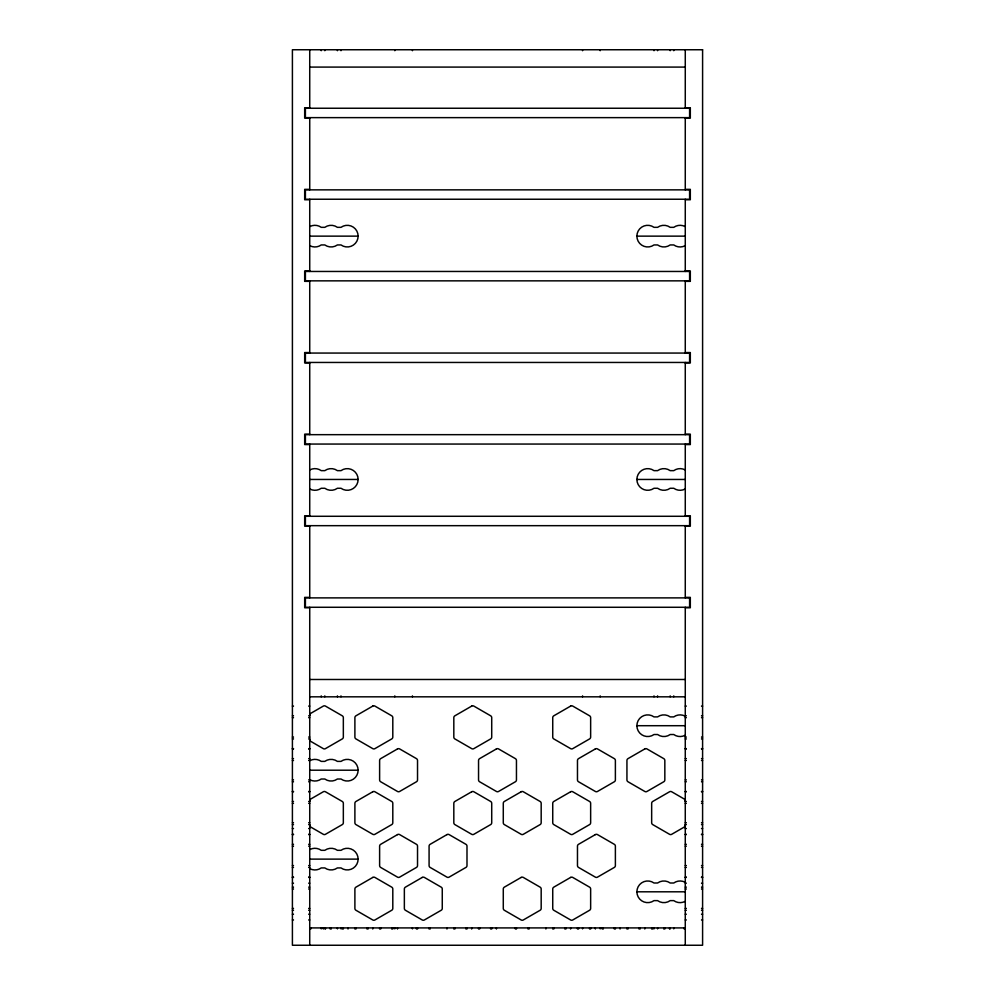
<?xml version="1.0" encoding="UTF-8"?>
<svg xmlns="http://www.w3.org/2000/svg" width="995" height="995" viewBox="0 0 995 995"><rect width="100%" height="100%" fill="white"/><g stroke="black" fill="none" stroke-linecap="round" stroke-linejoin="round"><path stroke-width="1.49" d="M309.731 67.088L685.269 67.088M309.731 107.746L304.681 107.746L304.681 118.144L309.731 118.144M685.269 107.746L690.319 107.746L690.319 118.144L685.269 118.144M309.731 189.349L304.681 189.349L304.681 199.746L309.731 199.746M685.269 189.349L690.319 189.349L690.319 199.746L685.269 199.746M309.731 236.138L358.125 236.138M636.875 236.138L685.269 236.138M309.731 270.951L304.681 270.951L304.681 281.349L309.731 281.349M685.269 270.951L690.319 270.951L690.319 281.349L685.269 281.349M309.731 352.553L304.681 352.553L304.681 362.964L309.731 362.964M685.269 352.553L690.319 352.553L690.319 362.964L685.269 362.964M309.731 434.168L304.681 434.168L304.681 444.566L309.731 444.566M685.269 434.168L690.319 434.168L690.319 444.566L685.269 444.566M309.731 479.453L358.125 479.453M636.875 479.453L685.269 479.453M309.731 515.771L304.681 515.771L304.681 526.168L309.731 526.168M685.269 515.771L690.319 515.771L690.319 526.168L685.269 526.168M309.731 597.373L304.681 597.373L304.681 607.771L309.731 607.771M685.269 597.373L690.319 597.373L690.319 607.771L685.269 607.771M309.731 679.486L685.269 679.486M309.731 696.823L685.269 696.823M292.406 706.102L293.488 706.102M308.649 706.102L309.731 706.102M685.269 706.102L686.351 706.102M701.512 706.102L702.594 706.102M292.406 715.791L293.488 715.791M308.649 715.791L309.731 715.791M685.269 715.791L686.351 715.791M701.512 715.791L702.594 715.791M292.406 717.669L293.488 717.669M308.649 717.669L309.731 717.669M685.269 717.669L686.351 717.669M701.512 717.669L702.594 717.669M636.875 725.703L685.269 725.703M292.406 737.059L293.488 737.059M308.649 737.059L309.731 737.059M685.269 737.059L686.351 737.059M701.512 737.059L702.594 737.059M292.406 738.937L293.488 738.937M308.649 738.937L309.731 738.937M685.269 738.937L686.351 738.937M701.512 738.937L702.594 738.937M292.406 748.626L293.488 748.626M308.649 748.626L309.731 748.626M685.269 748.626L686.351 748.626M701.512 748.626L702.594 748.626M292.406 748.936L293.488 748.936M308.649 748.936L309.731 748.936M685.269 748.936L686.351 748.936M701.512 748.936L702.594 748.936M292.406 758.625L293.488 758.625M308.649 758.625L309.731 758.625M685.269 758.625L686.351 758.625M701.512 758.625L702.594 758.625M292.406 760.503L293.488 760.503M308.649 760.503L309.731 760.503M685.269 760.503L686.351 760.503M701.512 760.503L702.594 760.503M309.731 770.205L358.125 770.205M292.406 779.893L293.488 779.893M308.649 779.893L309.731 779.893M685.269 779.893L686.351 779.893M701.512 779.893L702.594 779.893M292.406 781.771L293.488 781.771M308.649 781.771L309.731 781.771M685.269 781.771L686.351 781.771M701.512 781.771L702.594 781.771M292.406 791.46L293.488 791.46M308.649 791.46L309.731 791.46M685.269 791.46L686.351 791.46M701.512 791.46L702.594 791.46M292.406 791.771L293.488 791.771M308.649 791.771L309.731 791.771M685.269 791.771L686.351 791.771M701.512 791.771L702.594 791.771M292.406 801.46L293.488 801.46M308.649 801.46L309.731 801.46M685.269 801.46L686.351 801.46M701.512 801.46L702.594 801.46M292.406 803.338L293.488 803.338M308.649 803.338L309.731 803.338M685.269 803.338L686.351 803.338M701.512 803.338L702.594 803.338M292.406 822.728L293.488 822.728M308.649 822.728L309.731 822.728M685.269 822.728L686.351 822.728M701.512 822.728L702.594 822.728M292.406 824.606L293.488 824.606M308.649 824.606L309.731 824.606M685.269 824.606L686.351 824.606M701.512 824.606L702.594 824.606M292.406 828.549L293.488 828.549M308.649 828.549L309.731 828.549M685.269 828.549L686.351 828.549M701.512 828.549L702.594 828.549M292.406 834.295L293.488 834.295M308.649 834.295L309.731 834.295M685.269 834.295L686.351 834.295M701.512 834.295L702.594 834.295M292.406 834.606L293.488 834.606M308.649 834.606L309.731 834.606M685.269 834.606L686.351 834.606M701.512 834.606L702.594 834.606M292.406 844.307L293.488 844.307M308.649 844.307L309.731 844.307M685.269 844.307L686.351 844.307M701.512 844.307L702.594 844.307M292.406 846.173L293.488 846.173M308.649 846.173L309.731 846.173M685.269 846.173L686.351 846.173M701.512 846.173L702.594 846.173M309.731 859.12L358.125 859.12M292.406 865.563L293.488 865.563M308.649 865.563L309.731 865.563M685.269 865.563L686.351 865.563M701.512 865.563L702.594 865.563M292.406 867.441L293.488 867.441M308.649 867.441L309.731 867.441M685.269 867.441L686.351 867.441M701.512 867.441L702.594 867.441M292.406 877.13L293.488 877.13M308.649 877.13L309.731 877.13M685.269 877.13L686.351 877.13M701.512 877.13L702.594 877.13M292.406 877.441L293.488 877.441M308.649 877.441L309.731 877.441M685.269 877.441L686.351 877.441M701.512 877.441L702.594 877.441M292.406 883.187L293.488 883.187M308.649 883.187L309.731 883.187M685.269 883.187L686.351 883.187M701.512 883.187L702.594 883.187M292.406 887.142L293.488 887.142M308.649 887.142L309.731 887.142M685.269 887.142L686.351 887.142M701.512 887.142L702.594 887.142M292.406 889.008L293.488 889.008M308.649 889.008L309.731 889.008M685.269 889.008L686.351 889.008M701.512 889.008L702.594 889.008M636.875 891.806L685.269 891.806M292.406 908.398L293.488 908.398M308.649 908.398L309.731 908.398M685.269 908.398L686.351 908.398M701.512 908.398L702.594 908.398M292.406 910.276L293.488 910.276M308.649 910.276L309.731 910.276M685.269 910.276L686.351 910.276M701.512 910.276L702.594 910.276M292.406 914.218L293.488 914.218M308.649 914.218L309.731 914.218M685.269 914.218L686.351 914.218M701.512 914.218L702.594 914.218M292.406 919.965L293.488 919.965M308.649 919.965L309.731 919.965M685.269 919.965L686.351 919.965M701.512 919.965L702.594 919.965M309.731 927.912L685.269 927.912M685.269 49.75L685.269 108.244M685.269 117.634L685.269 189.858M685.269 199.236L685.269 271.461M685.269 280.851L685.269 353.063M685.269 362.454L685.269 434.666M685.269 444.056L685.269 516.281M685.269 525.671L685.269 597.883M685.269 607.273L685.269 945.25M684.187 927.912L684.187 929.007M673.764 49.75L673.764 50.695M673.764 695.878L673.764 696.823M673.764 927.912L673.764 928.87M670.195 49.75L670.195 50.695M670.195 695.878L670.195 696.823M670.195 927.912L670.195 928.87M669.536 927.912L669.536 929.007M664.834 927.912L664.834 929.007M663.752 927.912L663.752 929.007M657.583 49.75L657.583 50.695M657.583 695.878L657.583 696.823M657.583 927.912L657.583 928.87M654.014 49.75L654.014 50.695M654.014 695.878L654.014 696.823M654.014 927.912L654.014 928.87M652.745 927.912L652.745 929.007M651.663 927.912L651.663 929.007M644.797 927.912L644.797 929.007M640.108 927.912L640.108 929.007M639.026 927.912L639.026 929.007M628.019 927.912L628.019 929.007M626.937 927.912L626.937 929.007M620.072 927.912L620.072 929.007M615.383 927.912L615.383 929.007M614.301 927.912L614.301 929.007M603.281 927.912L603.281 929.007M602.199 927.912L602.199 929.007M600.196 49.75L600.196 50.695M600.196 695.878L600.196 696.823M600.196 927.912L600.196 928.87M595.346 927.912L595.346 929.007M590.644 927.912L590.644 929.007M589.562 927.912L589.562 929.007M582.572 49.75L582.572 50.695M582.572 695.878L582.572 696.823M582.572 927.912L582.572 928.87M578.555 927.912L578.555 929.007M577.473 927.912L577.473 929.007M570.608 927.912L570.608 929.007M565.919 927.912L565.919 929.007M564.837 927.912L564.837 929.007M553.817 927.912L553.817 929.007M552.735 927.912L552.735 929.007M545.882 927.912L545.882 929.007M529.091 927.912L529.091 929.007M528.009 927.912L528.009 929.007M516.455 927.912L516.455 929.007M515.373 927.912L515.373 929.007M496.418 927.912L496.418 929.007M491.717 927.912L491.717 929.007M490.635 927.912L490.635 929.007M479.627 927.912L479.627 929.007M478.545 927.912L478.545 929.007M471.68 927.912L471.68 929.007M466.991 927.912L466.991 929.007M465.909 927.912L465.909 929.007M454.902 927.912L454.902 929.007M453.819 927.912L453.819 929.007M446.954 927.912L446.954 929.007M430.163 927.912L430.163 929.007M429.081 927.912L429.081 929.007M417.527 927.912L417.527 929.007M416.445 927.912L416.445 929.007M412.428 49.75L412.428 50.695M412.428 695.878L412.428 696.823M412.428 927.912L412.428 928.87M397.49 927.912L397.49 929.007M394.804 49.75L394.804 50.695M394.804 695.878L394.804 696.823M394.804 927.912L394.804 928.87M392.801 927.912L392.801 929.007M391.719 927.912L391.719 929.007M380.699 927.912L380.699 929.007M379.617 927.912L379.617 929.007M372.764 927.912L372.764 929.007M368.063 927.912L368.063 929.007M366.981 927.912L366.981 929.007M355.974 927.912L355.974 929.007M354.892 927.912L354.892 929.007M348.026 927.912L348.026 929.007M343.337 927.912L343.337 929.007M342.255 927.912L342.255 929.007M340.987 49.75L340.987 50.695M340.987 695.878L340.987 696.823M340.987 927.912L340.987 928.87M337.417 49.75L337.417 50.695M337.417 695.878L337.417 696.823M337.417 927.912L337.417 928.87M331.248 927.912L331.248 929.007M330.166 927.912L330.166 929.007M325.464 927.912L325.464 929.007M324.805 49.75L324.805 50.695M324.805 695.878L324.805 696.823M324.805 927.912L324.805 928.87M323.3 927.912L323.3 929.007M321.236 49.75L321.236 50.695M321.236 695.878L321.236 696.823M321.236 927.912L321.236 928.87M310.813 927.912L310.813 929.007M309.731 49.75L309.731 108.244M309.731 117.634L309.731 189.858M309.731 199.236L309.731 271.461M309.731 280.851L309.731 353.063M309.731 362.454L309.731 434.666M309.731 444.056L309.731 516.281M309.731 525.671L309.731 597.883M309.731 607.273L309.731 945.25M309.731 825.216A2.164 2.164 0 0 0 310.813 827.094L323.3 834.295A2.164 2.164 0 0 0 325.464 834.295L342.255 824.606A2.164 2.164 0 0 0 343.337 822.728L343.337 803.338A2.164 2.164 0 0 0 342.255 801.46L325.464 791.771A2.164 2.164 0 0 0 323.3 791.771L310.813 798.985A2.164 2.164 0 0 0 309.731 800.863M309.731 739.546A2.164 2.164 0 0 0 310.813 741.412L323.3 748.626A2.164 2.164 0 0 0 325.464 748.626L342.255 738.937A2.164 2.164 0 0 0 343.337 737.059L343.337 717.669A2.164 2.164 0 0 0 342.255 715.791L325.464 706.102A2.164 2.164 0 0 0 323.3 706.102L310.813 713.315A2.164 2.164 0 0 0 309.731 715.181M685.269 800.863A2.164 2.164 0 0 0 684.187 798.985L671.7 791.771A2.164 2.164 0 0 0 669.536 791.771L652.745 801.46A2.164 2.164 0 0 0 651.663 803.338L651.663 822.728A2.164 2.164 0 0 0 652.745 824.606L669.536 834.295A2.164 2.164 0 0 0 671.7 834.295L684.187 827.094A2.164 2.164 0 0 0 685.269 825.216M685.02 901.445A10.833 10.833 0 0 1 673.764 900.624L670.195 900.624A10.833 10.833 0 0 1 657.583 900.624L654.014 900.624A10.833 10.833 0 0 1 639.648 899.032A10.833 10.833 0 0 1 639.648 884.58A10.833 10.833 0 0 1 654.014 883L657.583 883A10.833 10.833 0 0 1 670.195 883L673.764 883A10.833 10.833 0 0 1 685.02 882.179M685.02 735.342A10.833 10.833 0 0 1 673.764 734.521L670.195 734.521A10.833 10.833 0 0 1 657.583 734.521L654.014 734.521A10.833 10.833 0 0 1 639.648 732.942A10.833 10.833 0 0 1 639.648 718.477A10.833 10.833 0 0 1 654.014 716.897L657.583 716.897A10.833 10.833 0 0 1 670.195 716.897L673.764 716.897A10.833 10.833 0 0 1 685.02 716.077M309.98 868.759A10.833 10.833 0 0 0 321.236 867.926L324.805 867.926A10.833 10.833 0 0 0 337.417 867.926L340.987 867.926A10.833 10.833 0 0 0 355.352 866.346A10.833 10.833 0 0 0 355.352 851.894A10.833 10.833 0 0 0 340.987 850.315L337.417 850.315A10.833 10.833 0 0 0 324.805 850.315L321.236 850.315A10.833 10.833 0 0 0 309.98 849.481M309.98 779.831A10.833 10.833 0 0 0 321.236 779.01L324.805 779.01A10.833 10.833 0 0 0 337.417 779.01L340.987 779.01A10.833 10.833 0 0 0 355.352 777.431A10.833 10.833 0 0 0 355.352 762.966A10.833 10.833 0 0 0 340.987 761.386L337.417 761.386A10.833 10.833 0 0 0 324.805 761.386L321.236 761.386A10.833 10.833 0 0 0 309.98 760.566M309.98 245.777A10.833 10.833 0 0 0 321.236 244.944L324.805 244.944A10.833 10.833 0 0 0 337.417 244.944L340.987 244.944A10.833 10.833 0 0 0 355.352 243.365A10.833 10.833 0 0 0 355.352 228.912A10.833 10.833 0 0 0 340.987 227.333L337.417 227.333A10.833 10.833 0 0 0 324.805 227.333L321.236 227.333A10.833 10.833 0 0 0 309.98 226.499M685.02 245.777A10.833 10.833 0 0 1 673.764 244.944L670.195 244.944A10.833 10.833 0 0 1 657.583 244.944L654.014 244.944A10.833 10.833 0 0 1 639.648 243.365A10.833 10.833 0 0 1 639.648 228.912A10.833 10.833 0 0 1 654.014 227.333L657.583 227.333A10.833 10.833 0 0 1 670.195 227.333L673.764 227.333A10.833 10.833 0 0 1 685.02 226.499M685.02 489.092A10.833 10.833 0 0 1 673.764 488.271L670.195 488.271A10.833 10.833 0 0 1 657.583 488.271L654.014 488.271A10.833 10.833 0 0 1 639.648 486.692A10.833 10.833 0 0 1 639.648 472.227A10.833 10.833 0 0 1 654.014 470.647L657.583 470.647A10.833 10.833 0 0 1 670.195 470.647L673.764 470.647A10.833 10.833 0 0 1 685.02 469.827M309.98 489.092A10.833 10.833 0 0 0 321.236 488.271L324.805 488.271A10.833 10.833 0 0 0 337.417 488.271L340.987 488.271A10.833 10.833 0 0 0 355.352 486.692A10.833 10.833 0 0 0 355.352 472.227A10.833 10.833 0 0 0 340.987 470.647L337.417 470.647A10.833 10.833 0 0 0 324.805 470.647L321.236 470.647A10.833 10.833 0 0 0 309.98 469.827M372.764 706.102L355.974 715.791A2.164 2.164 0 0 0 354.892 717.669L354.892 737.059A2.164 2.164 0 0 0 355.974 738.937L372.764 748.626A2.164 2.164 0 0 0 374.928 748.626L391.719 738.937A2.164 2.164 0 0 0 392.801 737.059L392.801 717.669A2.164 2.164 0 0 0 391.719 715.791L374.928 706.102A2.164 2.164 0 0 0 372.764 706.102M397.49 748.936L380.699 758.625A2.164 2.164 0 0 0 379.617 760.503L379.617 779.893A2.164 2.164 0 0 0 380.699 781.771L397.49 791.46A2.164 2.164 0 0 0 399.654 791.46L416.445 781.771A2.164 2.164 0 0 0 417.527 779.893L417.527 760.503A2.164 2.164 0 0 0 416.445 758.625L399.654 748.936A2.164 2.164 0 0 0 397.49 748.936M471.68 706.102L454.902 715.791A2.164 2.164 0 0 0 453.819 717.669L453.819 737.059A2.164 2.164 0 0 0 454.902 738.937L471.68 748.626A2.164 2.164 0 0 0 473.856 748.626L490.635 738.937A2.164 2.164 0 0 0 491.717 737.059L491.717 717.669A2.164 2.164 0 0 0 490.635 715.791L473.856 706.102A2.164 2.164 0 0 0 471.68 706.102M372.764 791.771L355.974 801.46A2.164 2.164 0 0 0 354.892 803.338L354.892 822.728A2.164 2.164 0 0 0 355.974 824.606L372.764 834.295A2.164 2.164 0 0 0 374.928 834.295L391.719 824.606A2.164 2.164 0 0 0 392.801 822.728L392.801 803.338A2.164 2.164 0 0 0 391.719 801.46L374.928 791.771A2.164 2.164 0 0 0 372.764 791.771M496.418 748.936L479.627 758.625A2.164 2.164 0 0 0 478.545 760.503L478.545 779.893A2.164 2.164 0 0 0 479.627 781.771L496.418 791.46A2.164 2.164 0 0 0 498.582 791.46L515.373 781.771A2.164 2.164 0 0 0 516.455 779.893L516.455 760.503A2.164 2.164 0 0 0 515.373 758.625L498.582 748.936A2.164 2.164 0 0 0 496.418 748.936M570.608 706.102L553.817 715.791A2.164 2.164 0 0 0 552.735 717.669L552.735 737.059A2.164 2.164 0 0 0 553.817 738.937L570.608 748.626A2.164 2.164 0 0 0 572.772 748.626L589.562 738.937A2.164 2.164 0 0 0 590.644 737.059L590.644 717.669A2.164 2.164 0 0 0 589.562 715.791L572.772 706.102A2.164 2.164 0 0 0 570.608 706.102M397.49 834.606L380.699 844.307A2.164 2.164 0 0 0 379.617 846.173L379.617 865.563A2.164 2.164 0 0 0 380.699 867.441L397.49 877.13A2.164 2.164 0 0 0 399.654 877.13L416.445 867.441A2.164 2.164 0 0 0 417.527 865.563L417.527 846.173A2.164 2.164 0 0 0 416.445 844.307L399.654 834.606A2.164 2.164 0 0 0 397.49 834.606M471.68 791.771L454.902 801.46A2.164 2.164 0 0 0 453.819 803.338L453.819 822.728A2.164 2.164 0 0 0 454.902 824.606L471.68 834.295A2.164 2.164 0 0 0 473.856 834.295L490.635 824.606A2.164 2.164 0 0 0 491.717 822.728L491.717 803.338A2.164 2.164 0 0 0 490.635 801.46L473.856 791.771A2.164 2.164 0 0 0 471.68 791.771M372.764 877.441L355.974 887.142A2.164 2.164 0 0 0 354.892 889.008L354.892 908.398A2.164 2.164 0 0 0 355.974 910.276L372.764 919.965A2.164 2.164 0 0 0 374.928 919.965L391.719 910.276A2.164 2.164 0 0 0 392.801 908.398L392.801 889.008A2.164 2.164 0 0 0 391.719 887.142L374.928 877.441A2.164 2.164 0 0 0 372.764 877.441M446.954 834.606L430.163 844.307A2.164 2.164 0 0 0 429.081 846.173L429.081 865.563A2.164 2.164 0 0 0 430.163 867.441L446.954 877.13A2.164 2.164 0 0 0 449.118 877.13L465.909 867.441A2.164 2.164 0 0 0 466.991 865.563L466.991 846.173A2.164 2.164 0 0 0 465.909 844.307L449.118 834.606A2.164 2.164 0 0 0 446.954 834.606M521.144 791.771L504.365 801.46A2.164 2.164 0 0 0 503.283 803.338L503.283 822.728A2.164 2.164 0 0 0 504.365 824.606L521.144 834.295A2.164 2.164 0 0 0 523.32 834.295L540.098 824.606A2.164 2.164 0 0 0 541.18 822.728L541.18 803.338A2.164 2.164 0 0 0 540.098 801.46L523.32 791.771A2.164 2.164 0 0 0 521.144 791.771M595.346 748.936L578.555 758.625A2.164 2.164 0 0 0 577.473 760.503L577.473 779.893A2.164 2.164 0 0 0 578.555 781.771L595.346 791.46A2.164 2.164 0 0 0 597.51 791.46L614.301 781.771A2.164 2.164 0 0 0 615.383 779.893L615.383 760.503A2.164 2.164 0 0 0 614.301 758.625L597.51 748.936A2.164 2.164 0 0 0 595.346 748.936M422.228 877.441L405.438 887.142A2.164 2.164 0 0 0 404.356 889.008L404.356 908.398A2.164 2.164 0 0 0 405.438 910.276L422.228 919.965A2.164 2.164 0 0 0 424.392 919.965L441.183 910.276A2.164 2.164 0 0 0 442.265 908.398L442.265 889.008A2.164 2.164 0 0 0 441.183 887.142L424.392 877.441A2.164 2.164 0 0 0 422.228 877.441M570.608 791.771L553.817 801.46A2.164 2.164 0 0 0 552.735 803.338L552.735 822.728A2.164 2.164 0 0 0 553.817 824.606L570.608 834.295A2.164 2.164 0 0 0 572.772 834.295L589.562 824.606A2.164 2.164 0 0 0 590.644 822.728L590.644 803.338A2.164 2.164 0 0 0 589.562 801.46L572.772 791.771A2.164 2.164 0 0 0 570.608 791.771M644.797 748.936L628.019 758.625A2.164 2.164 0 0 0 626.937 760.503L626.937 779.893A2.164 2.164 0 0 0 628.019 781.771L644.797 791.46A2.164 2.164 0 0 0 646.974 791.46L663.752 781.771A2.164 2.164 0 0 0 664.834 779.893L664.834 760.503A2.164 2.164 0 0 0 663.752 758.625L646.974 748.936A2.164 2.164 0 0 0 644.797 748.936M521.144 877.441L504.365 887.142A2.164 2.164 0 0 0 503.283 889.008L503.283 908.398A2.164 2.164 0 0 0 504.365 910.276L521.144 919.965A2.164 2.164 0 0 0 523.32 919.965L540.098 910.276A2.164 2.164 0 0 0 541.18 908.398L541.18 889.008A2.164 2.164 0 0 0 540.098 887.142L523.32 877.441A2.164 2.164 0 0 0 521.144 877.441M595.346 834.606L578.555 844.307A2.164 2.164 0 0 0 577.473 846.173L577.473 865.563A2.164 2.164 0 0 0 578.555 867.441L595.346 877.13A2.164 2.164 0 0 0 597.51 877.13L614.301 867.441A2.164 2.164 0 0 0 615.383 865.563L615.383 846.173A2.164 2.164 0 0 0 614.301 844.307L597.51 834.606A2.164 2.164 0 0 0 595.346 834.606M570.608 877.441L553.817 887.142A2.164 2.164 0 0 0 552.735 889.008L552.735 908.398A2.164 2.164 0 0 0 553.817 910.276L570.608 919.965A2.164 2.164 0 0 0 572.772 919.965L589.562 910.276A2.164 2.164 0 0 0 590.644 908.398L590.644 889.008A2.164 2.164 0 0 0 589.562 887.142L572.772 877.441A2.164 2.164 0 0 0 570.608 877.441M702.594 49.75L292.406 49.75L292.406 945.25L702.594 945.25L702.594 49.75M689.597 108.244L305.403 108.244L305.403 117.634L689.597 117.634L689.597 108.244M689.597 189.858L305.403 189.858L305.403 199.236L689.597 199.236L689.597 189.858M689.597 271.461L305.403 271.461L305.403 280.851L689.597 280.851L689.597 271.461M689.597 353.063L305.403 353.063L305.403 362.454L689.597 362.454L689.597 353.063M689.597 434.666L305.403 434.666L305.403 444.056L689.597 444.056L689.597 434.666M689.597 516.281L305.403 516.281L305.403 525.671L689.597 525.671L689.597 516.281M689.597 597.883L305.403 597.883L305.403 607.273L689.597 607.273L689.597 597.883"/></g></svg>
